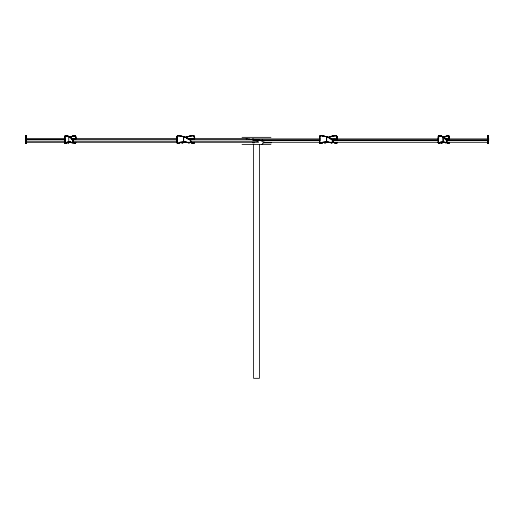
<?xml version="1.0" encoding="UTF-8"?>
<svg xmlns="http://www.w3.org/2000/svg" width="514" height="514" viewBox="0 0 514 514"><rect width="100%" height="100%" fill="white"/><g stroke="black" fill="none" stroke-linecap="round" stroke-linejoin="round"><path stroke-width="0.77" d="M26.362 141.157L26.362 139.101L64.828 139.101M176.874 142.275L176.944 136.403L178.223 135.683L185.438 137.283L189.146 139.249L190.81 140.842L190.636 142.089L189.582 142.853L186.601 142.275M319.509 142.564L320.376 143.425L319.535 142.564L319.49 136.685L319.92 135.934L320.909 135.683L319.92 135.934L319.49 136.692L319.502 142.564L320.685 143.496L319.502 142.564L319.496 136.692L320.595 135.69L319.856 136.146M319.522 142.301L319.824 136.146L319.856 143.014M439.509 143.027L440.325 142.744L439.162 143.496L438.275 142.564L438.288 136.685L438.917 135.78L439.99 135.767L438.789 135.696L438.185 136.692L438.487 143.29L439.033 143.483L442.805 142.025L446.261 142.693C444.481 142.911 442.342 141.138 440.414 142.506L442.297 142.07L441.841 142.07M445.015 136.538A24.8 14.206 89.9 0 0 443.781 137.232C446.088 135.876 450.9 134.025 449.146 139.082L448.915 136.146L447.591 135.767L448.574 135.69M487.722 142.275L487.786 136.685L488.062 143.496L487.67 143.483L487.67 135.683C489.039 136.249 489.135 142.449 487.67 142.911C489.405 142.005 488.165 130.627 488.037 140.412L488.049 140.11M326.634 142.018L326.634 136.743L333.04 140.11L333.271 142.121L331.691 142.905L333.04 142.429L333.425 140.842L333.194 142.089L332.14 142.853L326.191 142.025L323.1 142.506L320.864 143.483L324.019 142.314L326.692 142.018L326.692 136.743L320.781 135.69M189.004 142.911C195.506 139.763 181.101 134.79 177.034 136.146L176.912 142.564L177.998 143.496L177.086 143.091M193.527 135.696L193.091 135.683L194.478 136.685L194.478 139.082C195.301 137.167 194.157 134.931 192.018 135.767M67.244 142.32C63.408 145.963 64.854 138.607 65.002 136.403C65.336 134.495 69.808 137.135 71.003 138.176C78.192 146.021 68.002 139.917 65.651 143.4M26.33 137.289L25.784 137.289L25.732 136.743L25.906 142.911L25.925 135.683L25.938 143.496L26.33 143.425M26.33 136.692L26.291 139.082C27.525 138.362 25.09 135.246 26.33 135.895M336.798 143.091L337.068 142.275L337.03 142.847L336.002 143.496C338.861 141.376 335.089 144.228 336.914 143.091M75.153 143.49L75.815 142.275L75.16 143.496L72.641 142.166L73.116 142.32M253.363 138.896L253.363 140.039L259.358 140.193L264.819 142.301M448.388 143.496L449.043 142.275L448.388 143.496L446.345 142.32C447.36 143.535 449.666 143.56 449.12 142.564M67.058 135.895C62.766 134.495 65.708 140.752 64.79 143.014C66.235 141.504 62.881 135.6 66.049 135.767C69.127 134.797 77.89 143.348 71.105 142.468L71.497 142.462C70.026 140.99 67.97 144.113 67.064 142.121L68.278 142.905L70.219 142.14L68.278 142.911L67.212 142.429L67.996 142.853L67.668 142.853M487.67 135.895L488.146 135.895L487.998 143.014M487.67 143.4C488.3 143.984 488.615 141.44 487.67 142.012M488.049 135.78L488.069 143.014L487.773 142.564M246.116 138.896L249.862 139.005M252.104 139.133L257.591 141.157M259.352 140.219L254.109 140.091M189.981 142.314L193.437 143.496L194.241 143.091L194.504 142.275C193.585 143.875 193.47 143.779 194.478 142.301M75.744 142.301L74.838 143.496L72.705 142.314L74.639 143.483L75.346 143.425M488.094 139.249L488.216 136.306L487.67 136.075M26.33 143.091C25.681 144.473 25.822 141.53 25.816 142.32L64.989 142.275L65.015 142.847M25.906 143.239L26.33 143.29M73.528 141.697L73.129 140.45L73.566 141.266L73.129 142.089L73.373 141.697M488.094 143.027L487.67 142.462L488.178 142.282L439.965 142.275M488.133 142.744L487.67 143.091M448.619 135.78C447.88 135.188 450.135 137.45 448.574 135.683M26.33 136.589L25.745 136.589L25.822 136.075M25.751 136.589L26.33 136.306M190.803 141.691L190.521 140.45L190.867 141.266C190.912 142.442 188.509 143.547 190.495 142.121L190.36 140.11M446.942 142.089C447.289 141.202 446.171 143.984 445.188 142.693A14.842 8.468 89.2 0 0 443.775 142.16L442.323 142.025L444.661 142.282M177.998 143.496L176.912 142.564L176.906 136.685L177.793 135.696M443.884 137.289L444.456 137.713L441.353 136.075L438.448 135.934L438.256 142.275L438.609 143.014L438.648 136.146L438.313 136.146C440.35 134.18 446.807 139.011 446.942 140.45L444.032 137.713L445.008 138.182L444.032 137.713M26.33 142.089L25.97 142.089L26.336 141.266L25.97 140.45L26.33 140.45M75.346 143.014L75.809 142.564M449.249 139.198L448.908 136.146L449.242 136.146M176.874 136.685L177.144 136.146L176.97 142.847L177.426 143.29M176.932 136.692L177.144 136.146L176.944 136.403M488.101 142.853L488.037 142.121L488.062 142.693M488.274 142.018L487.67 142.147M487.67 136.692L488.03 136.146L487.67 136.146M487.76 136.685L488.03 136.146L487.67 136.403M336.966 143.014L337.055 142.564M333.284 142.121C334.723 138.908 325.503 136.152 321.841 135.767M333.194 142.089L333.432 141.697M194.459 142.564L194.125 143.091M189.942 142.249L193.437 143.496M263.117 142.834L262.821 143.457L263.104 142.834L271.353 142.834M445.188 142.693L446.788 142.429L446.942 140.412L444.61 138.182M190.527 142.089L190.803 140.842M446.653 142.089L446.788 142.429M73.418 142.089L72.77 142.853L71.857 142.853M70.206 137.296L73.104 140.412L73.116 142.121L72.153 142.905M438.32 136.146L438.75 135.934L438.57 143.014L438.191 142.564L438.23 136.409M68.15 142.07L70.071 142.057C67.951 141.093 66.383 144.312 64.751 143.014L64.79 136.146M439.856 143.027L439.361 143.483L438.648 143.091M449.043 143.29L448.015 143.4L449.043 143.29L448.574 143.425M448.741 143.29L449.249 143.014M74.838 143.496L75.352 143.091M25.97 143.014C26.991 141.98 24.955 143.008 26.33 142.462M177.581 143.425L181.146 142.314L184.417 142.012L183.633 142.025M178.936 143.027C176.173 144.145 185.933 140.977 181.146 142.32M323.255 142.513L320.864 143.483L322.362 142.744A14.18 13.422 -88.2 0 1 324.63 142.172L325.587 142.07L323.107 142.513L324.63 142.172M178.731 143.245L178.178 143.483L179.071 143.027M438.84 143.496L439.374 143.245M439.213 143.4C440.582 143.239 437.851 143.862 438.191 142.564M261.915 144.46L262.416 144.01M70.116 137.289L71.979 136.313A25.893 15.555 89.2 0 1 74.003 135.754L75.68 136.146L75.783 139.082C77.524 133.73 72.011 136.075 69.962 137.707L70.566 137.296M67.655 142.32L65.927 143.027L66.73 142.744A14.7 8.41 -89.6 0 1 68.131 142.153L68.613 142.07M70.116 137.296L73.065 136.075L75.391 135.78L74.01 135.767L74.363 135.767M446.261 142.693L446.332 142.853M443.788 137.289L446.711 136.082M442.136 142.853L443.878 142.14L441.507 142.911L440.575 142.089L441.23 142.853L442.136 142.853L441.507 142.905L444.205 142.147M177.503 135.78L177.619 135.78M446.094 136.3L444.398 136.917M445.497 136.589L444.873 136.917L445.188 136.743M71.176 136.917L71.793 136.589L70.694 136.917M69.795 142.147L67.932 142.905M332.699 142.32L331.928 142.172C333.111 142.262 336.484 143.772 336.304 143.425M442.978 142.282L443.454 142.147L441.783 142.853L442.406 142.693M64.822 143.091L66.145 143.245L65.805 143.245M70.212 137.289L67.707 136.075A25.713 14.707 89.5 0 0 65.753 135.683L65.066 135.78M65.805 143.483L65.291 143.496M440.414 142.506L442.297 142.076M182.174 142.911C190.315 140.515 181.731 144.145 180.716 142.121M183.035 142.693L182.624 142.853L183.035 142.693A14.257 13.358 87.4 0 1 185.291 142.14L184.526 142.282M324.867 142.911C333.098 140.502 324.36 144.196 323.364 142.089M325.735 142.693L325.317 142.853L326.634 142.462M193.219 135.69L188.85 136.3L186.004 137.289A23.94 22.655 -88.1 0 1 189.017 136.294M185.837 137.296L192.159 135.767M186.004 137.289L190.052 136.075M328.562 137.289C331.215 136.493 338.668 133.177 337.1 139.082L336.966 136.146L335.777 135.683A24.839 23.535 88.9 0 0 331.575 136.294L328.562 137.283L335.899 135.683M186.004 137.296L186.807 136.917M328.735 137.296L330.296 136.743M445.657 136.313L447.591 135.767M71.979 136.313L74.691 135.69M320.177 135.78L320.909 135.683M332.776 136.082L330.553 136.589M443.383 142.282L443.884 142.147M72.647 136.082L73.714 135.895M332.616 136.082L331.748 136.306M189.897 136.082L189.017 136.306M447.328 135.902L447.951 135.767M68.278 142.905L68.812 142.693M181.301 142.32L182.849 142.076M184.68 142.275L185.458 142.14M327.245 142.282L328.183 142.14M337.075 139.082L337.126 136.685M447.591 135.76L448.247 135.69M193.219 135.683L192.018 135.767M334.717 135.767L335.905 135.69M71.909 139.037L74.877 138.953M445.137 139.037L448.099 138.896M320.556 143.496L321.16 143.4M188.49 139.031L192.981 138.896M331.048 139.031L335.539 138.896M443.286 142.012L443.017 136.743L440.935 136.075L441.353 136.075M75.77 136.403C74.62 135.111 76.734 138.33 75.776 139.082L75.552 135.934M69.094 142.025L70.065 142.057L68.613 142.018M256.499 140.232L320.087 140.219M331.819 142.911L326.377 142.018M65.927 143.027L66.274 143.027M25.925 135.683L26.33 135.696M65.246 135.696L65.753 135.683M74.691 135.683L75.211 135.696M335.777 135.683L336.207 135.696M438.789 135.696L439.309 135.683M25.893 135.767L26.33 135.78M66.049 135.767L66.409 135.767A25.925 14.829 89.9 0 1 68.349 136.287L67.289 136.082L67.707 136.075M179.142 135.767L178.095 135.69M320.781 135.683L321.982 135.767M336.503 135.78L336.085 135.696L337.062 136.692M487.67 135.767L488.107 135.767M180.189 135.895L185.432 137.296L189.878 139.847M190.951 135.895L191.105 135.895A24.402 23.124 88.9 0 0 187.995 136.589L187.809 136.589M322.895 135.895L324.976 136.306A24.871 23.586 -85.9 0 0 321.841 135.767M333.657 135.895L333.811 135.895A24.544 22.995 87.6 0 0 330.733 136.57M25.957 135.934L26.33 135.934M193.964 135.934L194.504 136.692L194.536 139.082L194.433 136.403L193.701 135.78M336.644 135.934L336.085 135.696M487.67 135.934L488.043 135.934M25.816 136.075L26.33 136.075M181.384 136.075L185.438 137.289M64.848 141.157L26.298 141.157L25.963 136.152L26.33 136.146M64.751 136.146L65.092 136.146M75.346 136.146L75.686 136.146M182.245 136.306L181.384 136.082M440.935 136.082L442.021 136.306M487.67 136.306L488.249 136.589L487.67 136.589M25.963 136.146L26.33 136.403M336.998 136.403L337.004 139.198M68.503 136.589L69.596 136.917L67.899 136.313M326.184 136.589L324.983 136.306M68.754 136.743L68.754 142.018M443.017 136.743L442.959 142.018M449.146 136.685L449.043 139.082M26.33 136.917L25.732 136.743M184.449 136.917L188.259 138.696L187.192 138.182M328.17 137.283L327.007 136.917L328.17 137.289A23.316 21.845 -89.2 0 1 330.965 138.677L329.904 138.182L330.952 138.696M329.731 136.917L329.551 136.917A23.278 22.063 89.3 0 0 328.568 137.302M443.299 136.917L441.577 136.306M487.67 136.917L488.255 136.917M69.763 137.289L70.559 137.289M443.434 137.289L444.237 137.289M487.67 137.289L488.216 137.289M242.062 137.347L270.936 137.347M26.33 137.713L25.816 137.713L25.906 139.249L26.33 139.249M70.81 137.713L69.763 137.296M186.402 137.713L186.235 137.713A23.008 22.063 -88.5 0 1 189.017 139.243M487.67 137.713L488.184 137.713M25.848 138.182L26.33 138.182M487.67 138.182L488.152 138.182M25.88 138.696L26.33 138.696M71.587 138.696L73.251 140.11L73.033 139.847M487.67 138.696L488.12 138.696M26.298 138.921L64.848 138.921M71.35 138.921L177.465 138.921M187.52 138.921L247.157 138.921M252.323 138.921L320.351 138.921M329.962 138.921L438.487 138.921M444.738 138.921L487.696 138.921M71.844 139.101L177.157 139.101M188.182 139.101L252.355 139.101M72.159 139.249L72.5 139.249M445.175 138.696L446.075 139.249M26.33 139.48L64.783 139.48M71.857 139.48L75.07 139.48M248.898 139.48L251.295 139.48M25.938 139.847L26.33 139.847M446.653 140.45L446.576 139.847M252.323 140.039L320.222 140.039M331.729 140.039L438.481 140.039M445.946 140.039L487.696 140.039M25.951 140.11L26.33 140.11M332.68 139.847L333.033 140.11L332.558 139.847M446.788 140.11L446.261 139.847M332.866 140.219L438.179 140.219M446.769 140.219L487.67 140.219M333.303 140.45L333.425 140.759L333.033 140.11M26.33 140.842L26.336 141.266M72.988 141.157L177.182 141.157M190.726 141.157L258.632 141.157M184.423 142.012L183.447 142.018L183.704 136.743L183.704 142.018M327.161 142.012L329.468 142.282M186.755 142.282L185.027 142.057L189.133 142.905M443.293 142.057L443.749 142.057M487.67 142.057L488.236 142.07M25.764 142.07L26.33 142.147M67.694 142.172L68.131 142.172M185.984 142.147L184.237 142.018L185.984 142.147L185.034 142.05M328.709 142.147L329.313 142.282M66.428 142.275L177.426 142.275M179.836 142.275L188.677 142.275M189.582 142.275L258.632 142.275M264.588 142.275L320.338 142.275M322.143 142.275L439.001 142.275M25.951 142.429L26.33 142.429M323.64 142.429L324.996 142.911M487.67 142.429L488.049 142.429M66.794 142.506L67.186 142.506M68.889 142.462L69.274 142.462M73.194 142.506L74.967 143.483L74.446 143.4M180.388 142.506L179.656 142.744M187.366 142.462L188.124 142.693A14.154 13.531 85.9 0 0 185.817 142.153A14.161 13.55 87.3 0 1 188.124 142.686L188.683 142.853L188.124 142.693M333.451 142.506L333.605 142.506A14.148 13.236 90 0 0 332.86 142.307L332.095 142.166A14.109 13.21 -88.9 0 1 333.605 142.506M442.503 142.462L442.895 142.462M444.726 142.462L445.111 142.462M446.814 142.506L448.073 143.027L447.72 143.027M26.33 142.693L25.893 142.853M71.587 142.693L72.217 142.853M73.669 142.744L74.626 143.245M181.86 142.853L180.96 142.429L182.309 142.911L181.731 142.853M193.129 143.483L191.497 142.744L193.136 143.483L192.23 143.027M324.122 142.693L324.546 142.853L323.505 142.121L323.762 142.429M334.196 142.744L334.344 142.744A14.148 13.236 90 0 1 335.089 143.027L335.822 143.483L335.269 143.245M441.847 142.911L441.23 142.853M447.27 142.744L448.073 143.027L447.643 142.751M72.442 142.853L72.776 142.853M252.682 142.834L254.282 142.834M319.592 142.847L319.779 136.146L319.522 142.275M319.759 143.091L320.376 143.425M438.249 142.847L438.648 143.014M64.95 143.29L65.612 143.496M438.789 143.29L438.352 143.091M487.67 143.29L488.043 143.29M25.912 143.4L26.33 143.4M439.213 143.4L439.554 143.4M242.062 144.383L270.936 144.383M254.244 140.232L255.747 140.232M194.433 136.409L194.51 139.082M178.223 135.69L179.283 135.767M65.753 135.69L66.409 135.767M70.116 142.147L69.615 142.057L70.617 142.282M332.095 142.172L332.854 142.32M320.261 143.425L320.678 143.496M190.893 142.513L190.135 142.314L191.638 142.751M70.546 142.147L71.491 142.468M193.405 135.69L193.817 135.78M446.3 142.172L447.206 142.506M326.666 136.743L327.187 136.917M263.476 140.618L262.095 140.129L263.451 140.669M441.282 142.693L440.575 142.089M181.436 142.693L180.806 142.089M319.824 143.014L319.535 142.564M445.734 139.249L446.255 139.853M67.739 142.693L67.347 142.089M177.034 142.847L176.944 142.564M72.943 140.11L73.097 142.121M333.368 140.842L333.432 141.266M449.172 136.146L449.172 139.198M446.923 140.412L446.923 142.121M259.384 144.383L259.384 378.323L253.608 378.323L253.608 144.383M64.886 136.685L64.886 142.301M26.336 135.683L26.33 143.496M26.002 136.146L26.002 139.198M443.775 142.134A14.81 8.507 -89.3 0 1 445.188 142.661M334.344 142.744A14.109 13.21 -88.9 0 1 335.064 143.027M25.771 142.121A15.491 0.469 89.5 0 1 25.848 142.629M73.251 142.429L72.712 142.693L73.251 142.429M194.292 136.146L194.215 139.198L194.292 136.146M73.528 140.842L73.566 141.266L73.528 140.842M330.965 142.693L331.382 142.853L330.965 142.693M442.83 136.917L442.207 136.589L442.83 136.91M333.2 140.45L332.924 140.11L333.194 140.45M190.681 141.78L190.681 140.759L190.675 141.78"/></g></svg>
